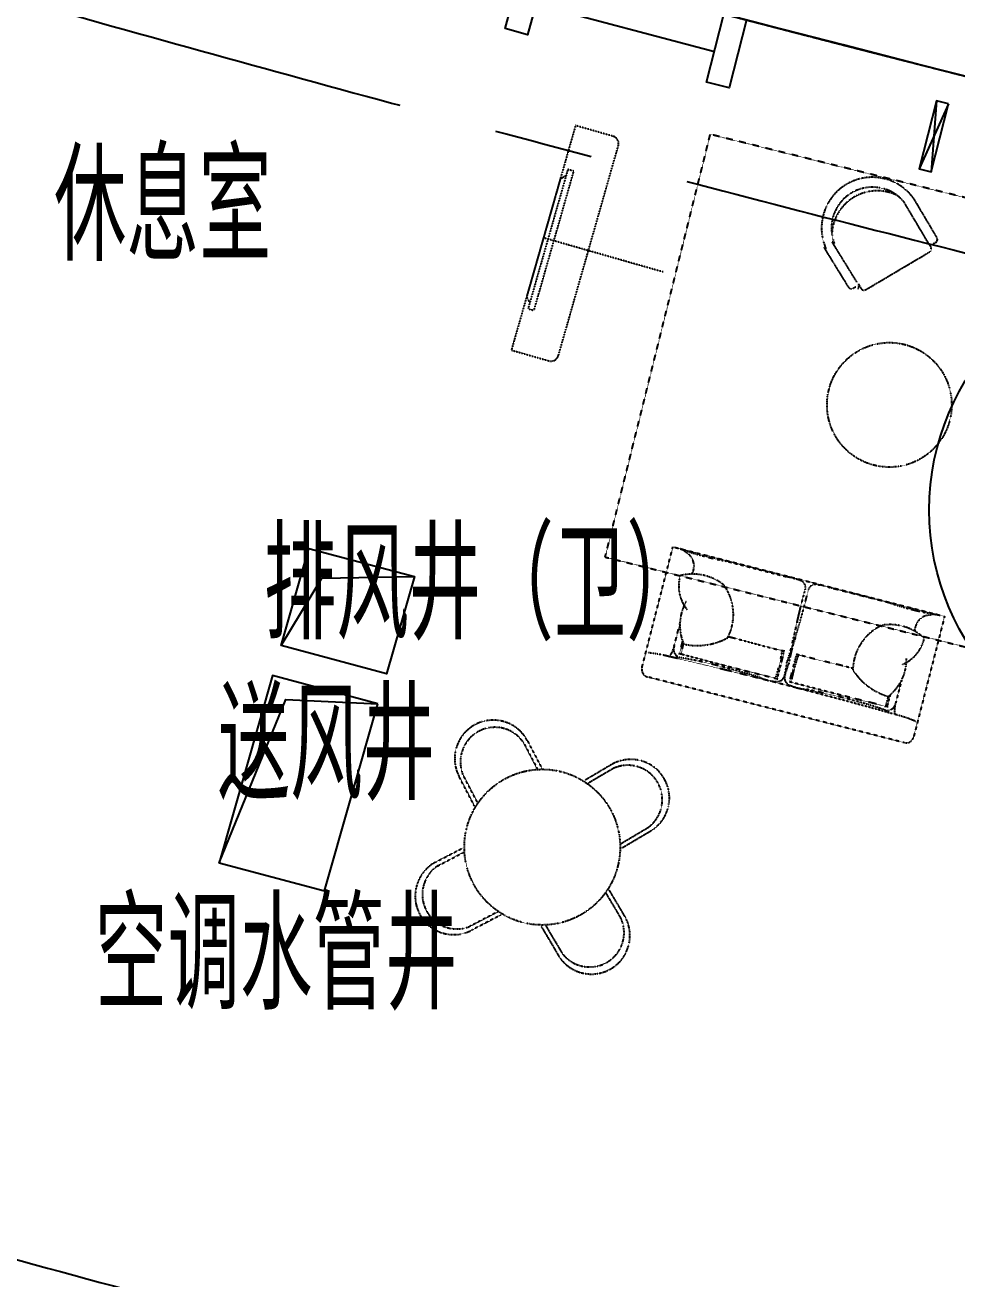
# Model space of a CAD drawing. Extents: x -668578 to 2331563, y -1202445 to 1620273.
# Drawn here: x 1101541 to 1107523, y 77141 to 85194 of the extents above; entities that cross this region are included whole.
import ezdxf
from ezdxf.enums import TextEntityAlignment as Align

# ---------------------------------------------------------------- set-up
doc = ezdxf.new("R2010")
doc.units = 0
for name, pattern in [('CENTER2', [28.575, 19.05, -3.175, 3.175, -3.175]), ('CONTINOUS', [0]), ('DASH', [0.35, 0.25, -0.1]), ('XREF-ID.B3$0$DASH', [0.35, 0.25, -0.1])]:
    doc.linetypes.add(name, pattern=pattern)
doc.layers.get('0').update_dxf_attribs({"color": 8})
doc.layers.get('Defpoints').update_dxf_attribs({"color": 8})
for name, color, linetype in [('#标注', 8, 'Continuous'), ('#轴线', 8, 'CENTER2'), ('A-AL', 8, 'Continuous'), ('A-BEAM-PLAN-C', 8, 'Continuous'), ('A-DIMS-150', 8, 'Continuous'), ('A-WIND-FRAM', 8, 'Continuous'), ('dim', 8, 'Continuous'), ('外轮廓', 8, 'Continuous'), ('建-文字', 8, 'Continuous')]:
    doc.layers.add(name, color=color, linetype=linetype)
doc.layers.add('Def point', color=8, linetype='Continuous', plot=False)
doc.styles.add('JHZX', font='jrs.shx', dxfattribs={"width": 0.6, "bigfont": 'jhz.shx'})
doc.styles.add('XD2008', font='xd-hzs.shx', dxfattribs={"width": 0.7, "bigfont": 'xd-hztxt.shx'})
doc.dimstyles.new('JZBZ-300', dxfattribs={"dimscale": 300, "dimtxt": 3, "dimasz": 1.5, "dimexe": 1, "dimexo": 1, "dimgap": 0.5, "dimtad": 1, "dimdec": 0, "dimdsep": 46, "dimtxsty": 'JHZX', "dimblk1": 'ARCHTICK', "dimblk2": 'ARCHTICK', "dimsah": 1, "dimcen": 0, "dimclrd": 1, "dimclre": 1, "dimclrt": 2, "dimazin": 2, "dimtfac": 1, "dimtdec": 0, "dimtix": 1, "dimtmove": 0, "dimatfit": 3, "dimfxl": 0, "dimtolj": 1, "dimlwd": -1, "dimlwe": -1, "dimarcsym": 0})
doc.dimstyles.new('JZBZ-400', dxfattribs={"dimscale": 400, "dimtxt": 3, "dimasz": 1.5, "dimexe": 1, "dimexo": 1, "dimgap": 0.5, "dimtad": 1, "dimdec": 0, "dimdsep": 46, "dimtxsty": 'JHZX', "dimblk1": 'ARCHTICK', "dimblk2": 'ARCHTICK', "dimsah": 1, "dimcen": 0, "dimclrd": 1, "dimclre": 1, "dimclrt": 2, "dimazin": 2, "dimtfac": 1, "dimtdec": 0, "dimtix": 1, "dimtmove": 0, "dimatfit": 3, "dimfxl": 0, "dimtolj": 1, "dimlwd": -1, "dimlwe": -1, "dimarcsym": 0})

# ---------------------------------------------------------------- blocks, each defined once
blk = doc.blocks.new('_ARCHTICK')
at = {"color": 0, "linetype": 'ByBlock', "const_width": 0.15}
blk.add_lwpolyline([(-0.5, -0.5), (0.5, 0.5)], dxfattribs=at)
blk = doc.blocks.new('*D2939')
at = {"layer": '#标注', "ltscale": 300, "transparency": 16777216}
for p, q in [((-1772.8, -1481.4), (-9341.7, -7862.7)), ((165913.8, -92055.7), (164727.1, -101884.3))]:
    blk.add_line(p, q, dxfattribs=at)
blk.add_arc((197092.1, 166179.2), 269610.2, 220.133819, 263.11563, dxfattribs=at)
at = {"layer": 'Defpoints', "color": 0, "ltscale": 300, "transparency": 16777216}
for p in [(197092.1, 166179.2), (-1467, -1223.5), (40379.7, -53208.3), (165961.7, -91658.5)]:
    blk.add_point(p, dxfattribs=at)
at = {"layer": '#标注', "ltscale": 300, "transparency": 16777216, "xscale": 600, "yscale": 600, "zscale": 600}
for p, rotation in [((-9035.9, -7604.8), 130.1338192809485), ((164775, -101487.2), 353.1156299250187)]:
    blk.add_blockref('_ARCHTICK', p, dxfattribs=dict(at, rotation=rotation))
at = {"layer": '#标注', "ltscale": 300, "transparency": 16777216, "insert": (69341.6, -70334.5), "char_height": 1200, "attachment_point": 5, "rotation": 331.62472, "style": 'JHZX'}
blk.add_mtext('\\A1;42.98°', dxfattribs=at)
blk = doc.blocks.new('*U2924')
at = {"linetype": 'ByBlock'}
blk.add_circle((0, -24), 4, dxfattribs=at)
at = {"color": 253, "linetype": 'ByBlock', "style": 'JHZX', "width": 0.75}
blk.add_attdef('AXES', text='', height=4, dxfattribs=at).set_placement((0, -24), align=Align.MIDDLE_CENTER)
blk = doc.blocks.new('tdrtrgebe')
blk.add_line((43.2, -286.4), (1148, -723.6))
for points in [[(0, 0), (-169.7, -416.8), (-30.8, -473.3), (138.9, -56.6)], [(1235.5, -490.5), (1074, -910.5), (1214, -964.3), (1375.5, -544.3)]]:
    blk.add_lwpolyline(points, close=True)
blk = doc.blocks.new('rbbnynytnyt')
for p, q in [((0, 0), (80, -450)), ((80, 0), (0, -450))]:
    blk.add_line(p, q)
blk.add_lwpolyline([(0, 0), (80, 0), (80, -450), (0, -450)], close=True)
blk = doc.blocks.new('*D2441')
at = {"layer": 'Defpoints', "color": 0, "ltscale": 300, "transparency": 16777216}
for p in [(1106098.5, 85245.3), (1108994, 85068.9), (1108860.9, 84544.5)]:
    blk.add_point(p, dxfattribs=at)
at = {"layer": 'dim', "color": 1, "ltscale": 300, "transparency": 16777216}
for p, q in [((1106172.3, 85536.1), (1106305.3, 86060.6)), ((1106231.5, 85769.8), (1108994, 85068.9)), ((1108934.7, 84835.2), (1109067.8, 85359.7))]:
    blk.add_line(p, q, dxfattribs=at)
at = {"layer": 'dim', "color": 1, "ltscale": 300, "transparency": 16777216, "xscale": 450, "yscale": 450, "zscale": 450}
for p, rotation in [((1106231.5, 85769.8), 165.7634823769848), ((1108994, 85068.9), 345.7634823769849)]:
    blk.add_blockref('_ARCHTICK', p, dxfattribs=dict(at, rotation=rotation))
at = {"layer": 'dim', "color": 2, "ltscale": 300, "transparency": 16777216, "insert": (1107760.3, 86000.9), "char_height": 900, "attachment_point": 5, "rotation": 345.76348, "style": 'JHZX'}
blk.add_mtext('\\A1;1425*2', dxfattribs=at)
blk = doc.blocks.new('DSGDFG')
at = {"layer": '#标注', "ltscale": 300}
blk.add_arc((197092.2, 166179.2), 257800, 220.136073, 263.11563, dxfattribs=at)
at = {"layer": '#轴线', "ltscale": 200}
for radius in [206950, 212800, 220600, 228400, 236200, 244000, 251800, 257800]:
    blk.add_arc((197092.2, 166179.2), radius, 218.438892, 265.140584, dxfattribs=at)
at = {"layer": '#标注', "linetype": 'ByBlock', "xscale": 400, "yscale": 400, "rotation": 346.3288078296102}
blk.add_blockref('*U2924', (148765.2, -32503.5), dxfattribs=at)
at = {"layer": '#标注', "ltscale": 300}
dim = blk.add_angular_dim_3p(base=(40379.7, -53208.3), center=(197092.1, 166179.2), p1=(-1467, -1223.5), p2=(165961.7, -91658.5), dimstyle='JZBZ-400', override={"dimclrd": 256, "dimclre": 256, "dimclrt": 256}, dxfattribs=at)
dim.commit()
dim.dimension.update_dxf_attribs({"geometry": '*D2939', "text_midpoint": (69341.6, -70334.5)})
blk = doc.blocks.new('QWERTT')
at = {"layer": 'dim', "ltscale": 300}
dim = blk.add_aligned_dim(p1=(1106098.5, 85245.3), p2=(1108860.9, 84544.5), distance=541.1, text='1425*2', dimstyle='JZBZ-300', dxfattribs=at)
dim.commit()
dim.dimension.update_dxf_attribs({"geometry": '*D2441', "text_midpoint": (1107760.3, 86000.9)})

msp = doc.modelspace()

# ---------------------------------------------------------------- linework, layer by layer
at = {"layer": 'A-AL'}
msp.add_lwpolyline([(1118355.3, 81975.4, 0.137456), (1116892.4, 82729.6, -0.149509), (1008196, 142063.6, 0.415715), (1003871.8, 142100.4), (971684.6, 110294.9, 0.412976), (971649.8, 105990.9, 0.149442), (1106711.2, 32398.8, 0.377927), (1110215.5, 34407.4)], format="xyb", dxfattribs=at)
at = {"layer": 'A-AL', "linetype": 'DASH'}
msp.add_lwpolyline([(1007464.8, 131779.9), (981168.2, 103658.7, 0.412565), (981313.8, 99348.1, 0.140164), (1109094.2, 33959.9, 0.412914), (1112673.3, 36349.1), (1121228.6, 78745, 0.415851), (1118825.4, 82341.4, -0.057061), (1072922.5, 96920.6, 0.041227), (1069111, 98265, 0.051572), (1064119.6, 99038.1), (1062567.6, 99116.7, -0.116649), (1052200.4, 102130.1, -0.058191), (1011774.8, 131925.5, 0.414597)], format="xyb", close=True, dxfattribs=at)
at = {"layer": 'A-BEAM-PLAN-C', "linetype": 'CONTINOUS'}
for points in [[(1103362.8, 81831.8), (1104039.5, 81652), (1103861, 81026.9), (1103184.8, 81208.1)], [(1103806.1, 80834.5), (1103129.9, 81015.8), (1102786.7, 79813.7), (1103462.9, 79632.3)]]:
    msp.add_lwpolyline(points, close=True, dxfattribs=at)
at = {"layer": 'A-DIMS-150'}
for points in [[(1103184.8, 81208.1), (1103445.2, 81640.5), (1104039.5, 81652)], [(1102786.7, 79813.7), (1103215.2, 80861.5), (1103806.1, 80834.5)]]:
    msp.add_lwpolyline(points, dxfattribs=at)
at = {"layer": 'Def point', "linetype": 'XREF-ID.B3$0$DASH', "ltscale": 0.3}
for p, q in [((1105074.3, 84548.4), (1104662.6, 83106.1)), ((1105314.7, 84479.8), (1105074.3, 84548.4)), ((1105264.9, 81776.7), (1105939.6, 84491.8)), ((1108305.8, 83903.8), (1105939.6, 84491.8)), ((1104964.8, 83071.8), (1105349.1, 84418)), ((1105025, 84266.2), (1104769.7, 83371.9)), ((1104808.1, 83360.9), (1105063.4, 84255.2)), ((1105063.4, 84255.2), (1105025, 84266.2)), ((1104976.9, 84207.1), (1104760, 83447.4)), ((1104976.9, 84207.1), (1105014.3, 84228.8)), ((1107240.7, 84085.9), (1107394.4, 83826.2)), ((1107240.7, 84085.9), (1107394.4, 83826.2)), ((1107339.6, 83793.7), (1107183.7, 84057.1)), ((1105637.7, 83607.6), (1104868.5, 83827.3)), ((1106668, 83766.7), (1106826.3, 83509.8)), ((1106880.6, 83543.2), (1106721.2, 83802.1)), ((1107339.6, 83793.7), (1107355.8, 83766.3)), ((1107387, 83797.1), (1107368.7, 83786.2)), ((1106936.9, 83493.6), (1107348.4, 83737.2)), ((1106855.6, 83502.8), (1106873.7, 83514)), ((1106889.8, 83531.5), (1106907.8, 83501.1)), ((1104760, 83447.4), (1104780.3, 83409.2)), ((1104769.7, 83371.9), (1104808.1, 83360.9)), ((1104662.6, 83106.1), (1104903, 83037.4)), ((1105264.9, 81776.7), (1107610.6, 81191.4))]:
    msp.add_line(p, q, dxfattribs=at)
for points in [[(1107443.4, 81395.7), (1107244.8, 80620.8, -0.414214), (1107184, 80584.7), (1105537.2, 81006.8, -0.414214), (1105501.2, 81067.7), (1105699.8, 81842.6), (1107443.4, 81395.7)], [(1105821.6, 81668.3, 0.417143), (1105784.2, 81806.5, 0.101164), (1105743.2, 81831.5, 0.043149), (1106045.7, 81750.3), (1106423.6, 81652.2, -0.025766), (1106521.2, 81625.4, -0.392553), (1106548.1, 81569.9, 0.019082), (1106474.2, 81259.8, -0.002059), (1106472.7, 81251.7)], [(1105789.8, 81440.2, -0.244175), (1105746.1, 81657.1, -0.235398), (1106024.4, 81599.4, -0.288726), (1106050.6, 81258.1, -0.178897), (1105769, 81217.7, -0.232884), (1105783.7, 81489.4, -0.787595)], [(1107252.8, 81301.4, -0.417143), (1107352.1, 81404.7, -0.101164), (1107400.1, 81406.8, -0.043149), (1107095.8, 81481.1), (1106717.3, 81577, 0.025766), (1106618.9, 81600.3, 0.392553), (1106568.5, 81564.6, -0.019082), (1106484.2, 81257.3, 0.002059), (1106481.6, 81249.5)], [(1107171, 81086.2, 0.244175), (1107313.6, 81255.3, 0.235398), (1107041.9, 81338.6, 0.288726), (1106854.8, 81051.9, 0.178897), (1107082.2, 80881.2, 0.232884), (1107200, 81126.4, 0.787595)], [(1107258.1, 80721.3, 0.04282), (1107114.4, 80769, 0.011569), (1105659.5, 81141.6, 0.03839), (1105537.9, 81162.2, -0.07976)], [(1104425.6, 80178), (1104326.8, 80367.5, -0.999944), (1104765.7, 80596.4), (1104857, 80421.3)], [(1104445.5, 80199.3), (1104351.1, 80380.3, -0.90396), (1104741.3, 80583.7), (1104829, 80415.5)], [(1105370.7, 79908), (1105555, 80016.5, 0.999944), (1105303.9, 80443.1), (1105133.7, 80342.9)], [(1105365.2, 79936.7), (1105541, 80040.2, 0.90396), (1105317.8, 80419.4), (1105154.3, 80323.1)], [(1104596.5, 79478.6), (1104406.9, 79379.8, -0.999944), (1104178, 79818.7), (1104353.1, 79910)], [(1104575.1, 79498.5), (1104394.2, 79404.1, -0.90396), (1104190.7, 79794.3), (1104358.9, 79882)], [(1104854.5, 79404.7), (1104962.9, 79220.5, 0.999944), (1105389.5, 79471.6), (1105289.3, 79641.8)], [(1104883.1, 79410.2), (1104986.6, 79234.4, 0.90396), (1105365.8, 79457.6), (1105269.6, 79621.1)]]:
    msp.add_lwpolyline(points, format="xyb", dxfattribs=at)
for centre, radius in [((1107089.2, 82754.4), 400), ((1104860.7, 79913.7), 500)]:
    msp.add_circle(centre, radius, dxfattribs=at)
for centre, radius, start, end in [((1105301, 84431.7), 50, 344.06682, 74.06682), ((1106979.8, 83890.3), 325.9, 36.58085, 204.40256), ((1106980.6, 83889.4), 263.3, 39.54766, 202.16234), ((1107011.1, 83837.6), 291.6, 64.16099, 177.08699), ((1107357.9, 83804.5), 21.2, 210.62399, 300.62399), ((1107337.5, 83755.4), 21.2, 300.62399, 30.62399), ((1107376.2, 83815.3), 21.2, 300.62399, 30.62399), ((1106873.3, 83517.7), 21.2, 300.62399, 30.62399), ((1106844.4, 83520.9), 21.2, 211.63463, 301.63463), ((1106926.1, 83511.9), 21.2, 210.62399, 300.62399), ((1104916.7, 83085.5), 50, 254.06682, 344.06682), ((1082948.2, 87038.8), 23495.4, 346.78478, 346.78654), ((1082948.2, 87038.8), 23495.4, 346.27512, 346.29349), ((1082948.2, 87038.8), 23495.4, 345.6186, 345.98823), ((1129889.5, 75007.3), 23495.4, 164.46145, 164.46321), ((1105559.6, 81227.5), 148.6, 323.08476, 347.54547), ((1105751.1, 81183.6), 47.9, 155.90794, 236.70665), ((1105297.8, 81483.3), 1197.6, 341.07915, 348.85201), ((1107623.1, 80887.3), 1197.6, 162.39597, 170.16884), ((1105724.9, 81138.9), 4.64, 91.37347, 264.62194), ((1105408, 78996.8), 2160.7, 77.17132, 81.57831), ((1104655.8, 75801.3), 5443.6, 72.80852, 76.91951), ((1129889.5, 75007.3), 23495.4, 164.9545, 164.97286), ((1106368.9, 81025.3), 47.9, 274.54133, 355.34005), ((1106463.7, 81001), 47.9, 155.90794, 236.70665), ((1110648, 80255.4), 4300.1, 168.74154, 169.73943), ((1102341.8, 82384.4), 4300.1, 341.50856, 342.50644), ((1106375.6, 81258.2), 280.8, 245.11039, 269.40409), ((1106569.9, 81208.4), 280.8, 241.84389, 266.1376), ((1129889.5, 75007.3), 23495.4, 165.25975, 165.62938), ((1105452.7, 75597), 5443.6, 74.32848, 78.43946), ((1106330.4, 78760.4), 2160.7, 69.66968, 74.07666), ((1107082.9, 80790.8), 4.64, 246.62604, 59.87451), ((1107081.5, 80842.6), 47.9, 274.54133, 355.34005), ((1107270.5, 80789), 148.6, 163.70251, 188.16323)]:
    msp.add_arc(centre, radius, start, end, dxfattribs=at)
for points, knots in [([(1106054.8, 81266.3), (1106068.6, 81262.9), (1106179.1, 81235.7), (1106203.5, 81225.8), (1106391.1, 81177.9), (1106416.6, 81171.4)], [281.623434, 281.623434, 281.623434, 281.623434, 324.409835, 826.166979, 905.174903, 905.174903, 905.174903, 905.174903]), ([(1105741.6, 81151.7), (1105748.1, 81178), (1105755, 81205.8), (1105761.9, 81233.6), (1105762.2, 81235.1)], [0, 0, 0, 0, 81.223458, 85.934134, 85.934134, 85.934134, 85.934134]), ([(1106358.1, 80994.9), (1106365.9, 81021.2), (1106380.6, 81070.4), (1106394.3, 81132.8), (1106401, 81168.5), (1106403.2, 81180.8)], [0, 0, 0, 0, 82.269455, 153.955563, 191.385536, 191.385536, 191.385536, 191.385536]), ([(1106368.4, 80992.3), (1106375.3, 81018.5), (1106388.5, 81068), (1106404.8, 81129.7), (1106411.3, 81165.9), (1106413.5, 81178.2)], [0, 0, 0, 0, 81.223458, 153.900336, 191.33031, 191.33031, 191.33031, 191.33031]), ([(1105738.4, 81158.5), (1105835.8, 81132.5), (1106020.9, 81083), (1106232.8, 81030.1), (1106346.8, 81001.3), (1106372.8, 80994.7)], [0, 0, 0, 0, 302.434168, 574.75593, 655.176, 655.176, 655.176, 655.176]), ([(1106448.3, 80971.8), (1106454.8, 80998.1), (1106467.1, 81047.9), (1106482.4, 81109.9), (1106494.1, 81144.7), (1106498.1, 81156.5)], [0, 0, 0, 0, 81.223458, 153.900336, 191.33031, 191.33031, 191.33031, 191.33031]), ([(1106458.6, 80969.2), (1106464.3, 80996), (1106475.1, 81046.2), (1106493.1, 81107.5), (1106504.5, 81142), (1106508.4, 81153.8)], [0, 0, 0, 0, 82.269455, 153.955563, 191.385536, 191.385536, 191.385536, 191.385536]), ([(1106855, 81061.2), (1106841.2, 81064.8), (1106731.3, 81094.1), (1106705.1, 81097.2), (1106517.6, 81145.4), (1106492.1, 81152)], [281.623434, 281.623434, 281.623434, 281.623434, 324.409835, 826.166979, 905.174903, 905.174903, 905.174903, 905.174903]), ([(1107080.5, 80814.5), (1106982.6, 80838.6), (1106796.6, 80884.2), (1106585.3, 80939.7), (1106471.5, 80969.3), (1106445.6, 80976.1)], [0, 0, 0, 0, 302.434168, 574.75593, 655.176, 655.176, 655.176, 655.176]), ([(1107074.4, 80810.1), (1107081.4, 80836.2), (1107088.7, 80863.9), (1107096.1, 80891.6), (1107096.5, 80893.1)], [0, 0, 0, 0, 81.223458, 85.934134, 85.934134, 85.934134, 85.934134])]:
    msp.add_open_spline(points, degree=3, knots=knots, dxfattribs=at)
for points in [[(1105751.9, 81149), (1105757, 81172.8), (1105762.1, 81196.6), (1105768, 81220.2)], [(1107064.1, 80812.7), (1107071.1, 80836), (1107078.1, 80859.3), (1107084.3, 80882.9)]]:
    msp.add_open_spline(points, degree=3, dxfattribs=at)
at = {"layer": '外轮廓', "color": 3}
for points in [[(1074437.6, 95756.9, -0.096224), (1007874.3, 141748.9, 0.415715), (1004188.1, 141780.3), (972000.9, 109974.8, 0.412976), (971971.2, 106305.8, 0.149442), (1106801.6, 32839.7, 0.354603), (1109712.2, 34352.5, 0.354603)], [(1069984.6, 97547.9, -0.090527), (1007731.4, 141609.1, 0.415715), (1004328.7, 141638.1), (972141.5, 109832.6, 0.412976), (972114.1, 106445.8, 0.149442), (1106841.7, 33035.6, 0.345234), (1109495.6, 34359.2)]]:
    msp.add_lwpolyline(points, format="xyb", dxfattribs=at)

# ---------------------------------------------------------------- block references
at = {"layer": '#标注'}
for name, p in [('QWERTT', (0, 0)), ('DSGDFG', (962448.9, 123910))]:
    msp.add_blockref(name, p, dxfattribs=at)
at = {"layer": 'A-AL', "xscale": -1, "rotation": 323.6092537221892}
msp.add_blockref('tdrtrgebe', (1106171.2, 85226.9), dxfattribs=at)
at = {"layer": 'A-WIND-FRAM', "xscale": -1, "rotation": 345.7602474178025}
msp.add_blockref('rbbnynytnyt', (1107468.3, 84687), dxfattribs=at)

# ---------------------------------------------------------------- texts
at = {"layer": '建-文字', "style": 'XD2008', "width": 0.7}
for s, p in [('休息室', (1101725.7, 83678.5)), ('排风井（卫）', (1103072.9, 81248.2)), ('送风井', (1102776.2, 80217.5)), ('空调水管井', (1101988.9, 78871.4))]:
    msp.add_text(s, height=700, dxfattribs=at).set_placement(p)

doc.saveas('drawing.dxf')
